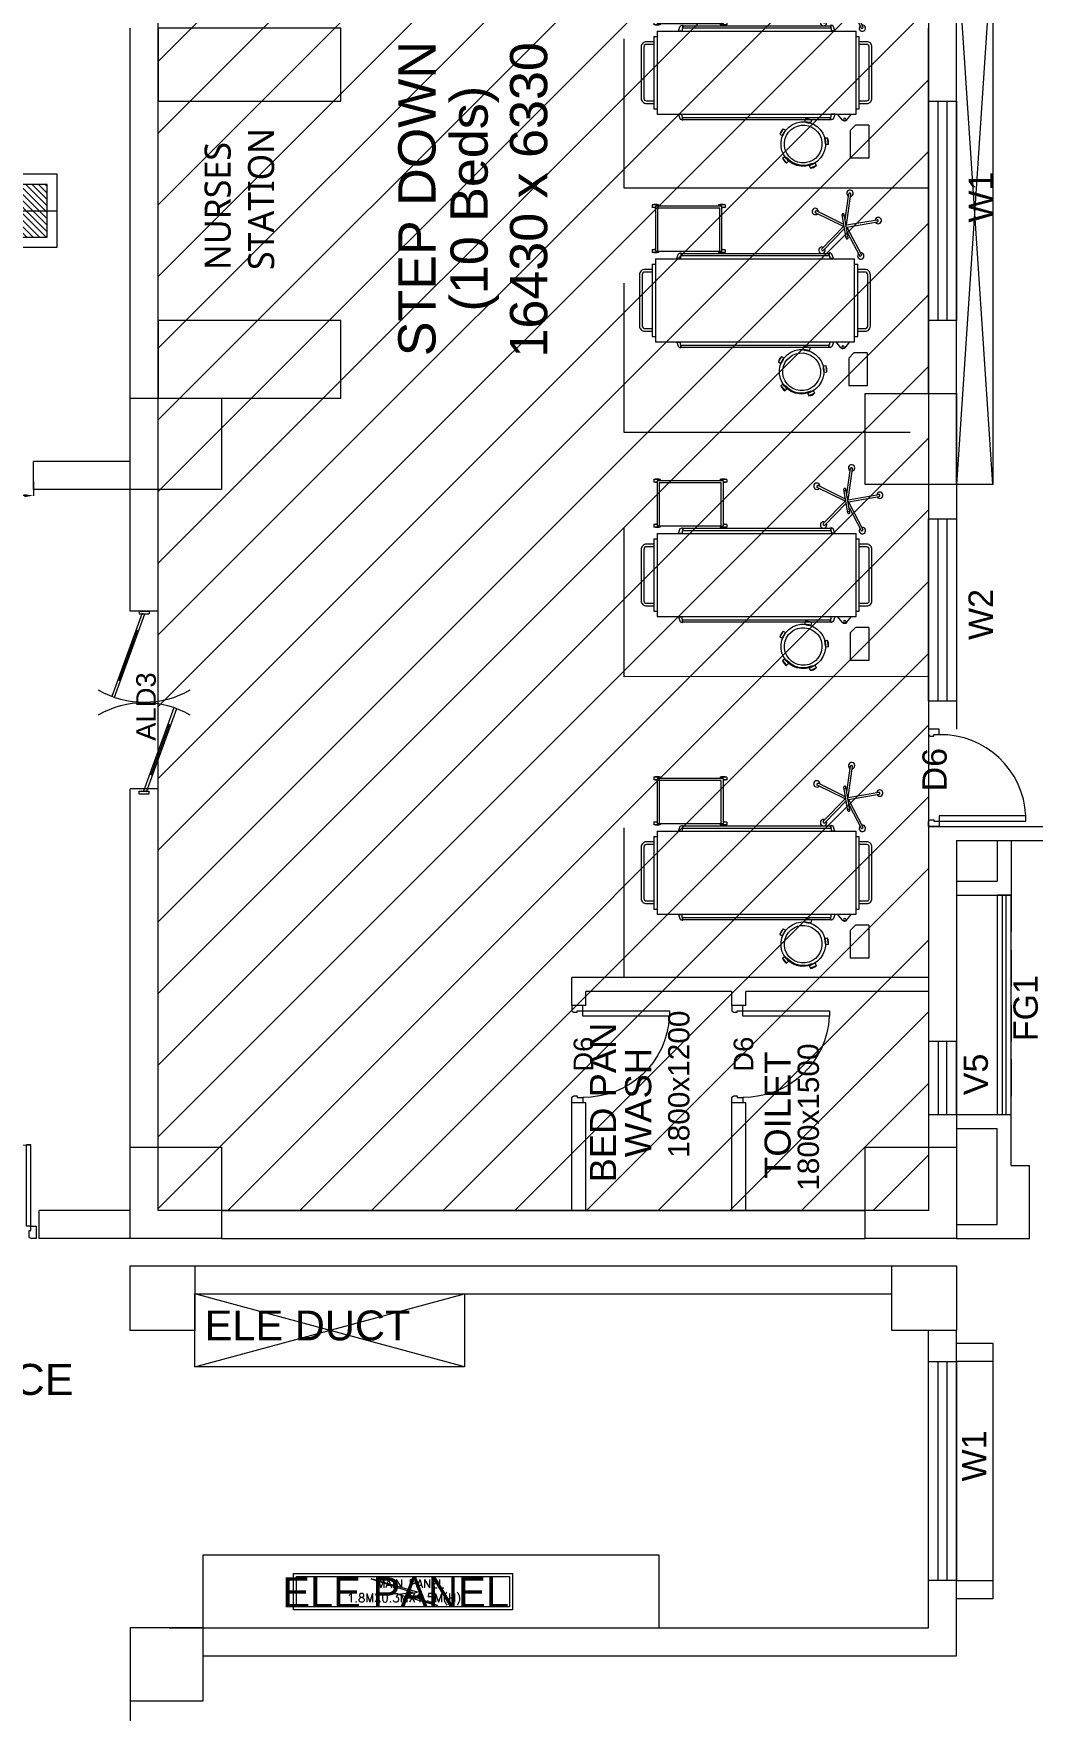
# Model space of a CAD drawing. Extents: x 3552052 to 4102982, y -707811 to -630695.
# Drawn here: x 3640125 to 3648335, y -659227 to -645447 of the extents above; entities that cross this region are included whole.
import ezdxf
from ezdxf.enums import TextEntityAlignment as Align

# ---------------------------------------------------------------- set-up
doc = ezdxf.new("R2010")
doc.units = 0
doc.header["$LTSCALE"] = 6
doc.header["$MEASUREMENT"] = 0
doc.linetypes.add('HIDDEN', pattern=[0.375, 0.25, -0.125])
doc.layers.get('Defpoints').update_dxf_attribs({"linetype": 'CONTINUOUS', "lineweight": 0})
for name, color, linetype, lineweight in [('Bed', 33, 'CONTINUOUS', 0), ('Chajja', 7, 'CONTINUOUS', 0), ('COL', 5, 'CONTINUOUS', 0), ('D.F', 251, 'CONTINUOUS', 0), ('DIM', 7, 'CONTINUOUS', 0), ('DOOR', 44, 'CONTINUOUS', 0), ('ELE 36W LED LIGHT', 6, 'CONTINUOUS', 0), ('ELE-36W LED LIGHT', 210, 'CONTINUOUS', 0), ('ELE.ELECTRICAL PANELS', 1, 'CONTINUOUS', 0), ('JOINERY', 7, 'CONTINUOUS', 0), ('TEXT', 5, 'CONTINUOUS', 0), ('WALL', 8, 'CONTINUOUS', 0), ('Window', 161, 'CONTINUOUS', 0)]:
    doc.layers.add(name, color=color, linetype=linetype, lineweight=lineweight)
doc.styles.add('ARIAL', font='arial.ttf')
doc.styles.add('ROMANS', font='romans.shx')
doc.linetypes.add('ZIGZAG', pattern='A,0.0001,-0.2,[131,ltypeshp.shx,S=0.2,R=0,X=-0.2,Y=0],-0.4,[131,ltypeshp.shx,S=0.2,R=180,X=0.2,Y=0],-0.2', length=0.8001)
doc.dimstyles.new('AEPL1', dxfattribs={"dimtxt": 100, "dimasz": 75, "dimexe": 1.25, "dimexo": 50, "dimtad": 0, "dimdec": 0, "dimtxsty": 'ROMANS', "dimcen": 2.5, "dimclrd": 7, "dimclre": 7, "dimadec": 0, "dimazin": 0, "dimtfac": 1, "dimtdec": 0, "dimtmove": 0, "dimatfit": 3, "dimfxl": 1, "dimlwd": 0, "dimlwe": 0, "dimarcsym": 0})

# ---------------------------------------------------------------- blocks, each defined once
blk = doc.blocks.new('Z$W@#5624')
at = {"layer": 'DOOR'}
for p, q in [((1770, 446), (949, 745)), ((1779, 470), (957, 769)), ((1122, 709), (1113, 685)), ((1610, 518), (1117, 697)), ((0, 499), (25, 499)), ((0, 400), (0, 499)), ((25, 400), (25, 499)), ((1614, 529), (1606, 506)), ((1798, 499), (1773, 499)), ((1773, 400), (1773, 499)), ((1798, 400), (1798, 499)), ((0, 400), (25, 400)), ((19, 429), (28, 453)), ((19, 429), (840, 130)), ((28, 453), (849, 154)), ((183, 369), (192, 393)), ((188, 381), (680, 202)), ((1779, 470), (1770, 446)), ((1798, 400), (1773, 400)), ((685, 214), (676, 190))]:
    blk.add_line(p, q, dxfattribs=at)
at = {"layer": 'DOOR', "color": 145, "extrusion": (0, 0, -1)}
for centre, start_param, end_param in [((0, 449), -0.523599, 0.523599), ((1798, 449), 2.617994, 3.665191)]:
    blk.add_ellipse(centre, major_axis=(899, 0), ratio=1, start_param=start_param, end_param=end_param, dxfattribs=at)
blk = doc.blocks.new('A$C6969112B')
at = {"layer": 'Bed', "color": 8}
for p, q in [((1421, 1704), (1464, 1956)), ((1438, 1701), (1481, 1953)), ((387, 1872), (116, 1872)), ((116, 1872), (116, 1719)), ((387, 1872), (387, 1762)), ((521, 1793), (1116, 1793)), ((521, 1766), (521, 1793)), ((1116, 1766), (1116, 1793)), ((1374, 1709), (1186, 1807)), ((1421, 1704), (1194, 1823)), ((343, 1719), (116, 1719)), ((343, 1719), (387, 1762)), ((428, 1689), (478, 1729)), ((428, 1654), (478, 1615)), ((478, 1766), (1160, 1766)), ((478, 131), (478, 1766)), ((1160, 131), (1160, 1766)), ((1409, 1685), (1229, 1510)), ((1425, 1676), (1242, 1497)), ((1324, 1707), (1324, 1710)), ((1329, 1699), (1522, 1666)), ((1332, 1716), (1525, 1683)), ((1340, 1697), (1343, 1714)), ((1425, 1676), (1538, 1447)), ((1438, 1701), (1691, 1738)), ((1443, 1679), (1554, 1454)), ((1483, 1690), (1694, 1721)), ((1512, 1667), (1515, 1685)), ((1530, 1671), (1531, 1675)), ((229, 1539), (227, 1517)), ((227, 1517), (279, 1511)), ((229, 1539), (281, 1533)), ((281, 1533), (279, 1511)), ((432, 1559), (432, 1557)), ((434, 343), (434, 1557)), ((451, 343), (451, 1557)), ((453, 1559), (453, 1557)), ((476, 1595), (476, 1561)), ((1162, 1595), (1162, 1561)), ((1185, 1559), (1185, 1557)), ((1186, 343), (1186, 1557)), ((1204, 343), (1204, 1557)), ((1205, 1559), (1205, 1557)), ((55, 1439), (34, 1391)), ((54, 1382), (34, 1391)), ((75, 1430), (54, 1382)), ((75, 1430), (55, 1439)), ((72, 1402), (64, 1406)), ((429, 1399), (408, 1396)), ((408, 1396), (414, 1344)), ((429, 1399), (436, 1347)), ((436, 1347), (414, 1344)), ((76, 1196), (91, 1212)), ((116, 1161), (76, 1196)), ((130, 1178), (91, 1212)), ((120, 1198), (114, 1191)), ((116, 1161), (130, 1178)), ((347, 1187), (301, 1160)), ((313, 1141), (301, 1160)), ((358, 1168), (313, 1141)), ((358, 1168), (347, 1187)), ((1234, 703), (1212, 703)), ((1212, 703), (1212, 650)), ((1234, 703), (1234, 676)), ((1605, 703), (1583, 703)), ((1583, 703), (1583, 676)), ((1605, 703), (1605, 650)), ((1223, 650), (1212, 650)), ((1223, 131), (1223, 676)), ((1223, 676), (1594, 676)), ((1223, 659), (1577, 659)), ((1577, 659), (1577, 148)), ((1594, 676), (1594, 131)), ((1605, 650), (1594, 650)), ((432, 340), (432, 343)), ((453, 340), (453, 343)), ((476, 304), (476, 339)), ((1162, 304), (1162, 339)), ((1185, 340), (1185, 343)), ((1205, 340), (1205, 343)), ((1223, 157), (1212, 157)), ((1212, 157), (1212, 105)), ((1577, 148), (1223, 148)), ((1605, 157), (1594, 157)), ((1605, 157), (1605, 105)), ((1160, 131), (478, 131)), ((521, 105), (521, 131)), ((1116, 105), (521, 105)), ((1116, 105), (1116, 131)), ((1234, 105), (1212, 105)), ((1594, 131), (1223, 131)), ((1234, 131), (1234, 105)), ((1583, 131), (1583, 105)), ((1605, 105), (1583, 105))]:
    blk.add_line(p, q, dxfattribs=at)
for points in [[(565, 1793), (565, 1854, -0.414214), (608, 1897), (1029, 1897, -0.414214), (1073, 1854), (1073, 1793)], [(587, 1793), (587, 1854, -0.414214), (608, 1875), (1029, 1875, -0.414214), (1051, 1854), (1051, 1793)], [(476, 1593), (451, 1585, 0.318781), (430, 1563), (430, 1559), (455, 1559), (455, 1563), (476, 1563)], [(1162, 1593), (1186, 1585, -0.318781), (1208, 1563), (1208, 1559), (1182, 1559), (1182, 1563), (1162, 1563)], [(476, 307), (451, 314, -0.318781), (430, 336), (430, 340), (455, 340), (455, 336), (476, 336)], [(1162, 307), (1186, 314, 0.318781), (1208, 336), (1208, 340), (1182, 340), (1182, 336), (1162, 336)], [(1073, 105), (1073, 44, -0.414214), (1029, 0), (608, 0, -0.414214), (565, 44), (565, 105)], [(1051, 105), (1051, 44, -0.414214), (1029, 22), (608, 22, -0.414214), (587, 44), (587, 105)]]:
    blk.add_lwpolyline(points, format="xyb", dxfattribs=at)
for points in [[(432, 1557), (453, 1557)], [(476, 1595), (478, 1595)], [(476, 1561), (478, 1561)], [(1162, 1595), (1160, 1595)], [(1162, 1561), (1160, 1561)], [(1205, 1557), (1185, 1557)], [(432, 343), (453, 343)], [(476, 339), (478, 339)], [(476, 304), (478, 304)], [(1162, 339), (1160, 339)], [(1162, 304), (1160, 304)], [(1205, 343), (1185, 343)]]:
    blk.add_lwpolyline(points, dxfattribs=at)
blk.add_circle((435, 1672), 9.27, dxfattribs=at)
for centre, radius, start, end in [((441, 1672), 21.4, 125.427, 234.573), ((1289, 676), 80.7, 161.0754, 198.9246), ((1158, 676), 80.7, 0, 18.9246), ((1660, 676), 80.7, 161.0754, 180), ((1529, 676), 80.7, 341.0754, 18.9246), ((1289, 131), 80.7, 161.0754, 198.9246), ((1529, 131), 80.7, 341.0754, 18.9246), ((1158, 131), 80.7, 341.0754, 0), ((1660, 131), 80.7, 180, 198.9246)]:
    blk.add_arc(centre, radius, start, end, dxfattribs=at)
at = {"layer": 'Bed', "color": 8, "extrusion": (0, 0, -1)}
for centre, major_axis, start_param, end_param in [((1474, 1962), (18.5, 18.5), 2.86537, 8.468881), ((1471, 1955), (4.94, 4.94), 4.096329, 5.660611), ((1427, 1691), (194, 194), -0.622575, -0.609545), ((1474, 1954), (4.94, 4.94), -0.609545, 0.954736), ((1184, 1818), (18.5, 18.5), 1.608733, 7.212244), ((1189, 1814), (4.94, 4.94), 2.839692, 4.403974), ((1427, 1691), (194, 194), 4.403974, 4.417003), ((1191, 1817), (4.94, 4.94), 4.417003, 5.981285), ((1331, 1705), (4.94, 4.94), 2.525533, 4.096329), ((1331, 1709), (4.94, 4.94), 4.096329, 5.667125), ((1523, 1672), (4.94, 4.94), 0.954736, 2.525533), ((1524, 1676), (4.94, 4.94), -0.61606, 0.954736), ((1699, 1730), (18.5, 18.5), 4.122007, 9.725518), ((1692, 1731), (4.94, 4.94), -0.930219, 0.634062), ((1693, 1728), (4.94, 4.94), 0.647092, 2.211374), ((1427, 1691), (-194, 194), 2.204859, 2.217888), ((232, 1332), (-182, 20), -0.000636, 6.282549), ((261, 1590), (-57.1, 57.1), 3.707499, 4.368094), ((247, 1460), (-57.1, 57.1), 0.565907, 1.226501), ((1230, 1499), (18.5, 18.5), 0.352096, 5.955607), ((114, 1384), (-57.1, 57.1), 5.588367, 6.248962), ((232, 1332), (-123, 123), 4.624291, 5.911682), ((-5, 1437), (-57.1, 57.1), 2.446775, 3.107369), ((232, 1332), (-154, 17), -0.00023, 6.282955), ((487, 1380), (-57.1, 57.1), 5.038602, 5.699197), ((357, 1363), (-57.1, 57.1), 1.897009, 2.557604), ((1234, 1505), (4.94, 4.94), 3.160366, 4.724648), ((1427, 1691), (-194, 194), 4.718133, 4.731162), ((1237, 1502), (4.94, 4.94), 1.583055, 3.147337), ((1549, 1444), (18.5, 18.5), -0.904541, 4.69897), ((1544, 1450), (4.94, 4.94), 1.903729, 3.468011), ((1427, 1691), (194, 194), 1.8907, 1.903729), ((1547, 1451), (4.94, 4.94), 0.326418, 1.8907), ((146, 1236), (-57.1, 57.1), 4.308534, 4.969129), ((61, 1137), (-57.1, 57.1), 1.166941, 1.827536), ((363, 1107), (-57.1, 57.1), 6.205277, 6.865872), ((296, 1220), (-57.1, 57.1), 3.063684, 3.724279)]:
    blk.add_ellipse(centre, major_axis=major_axis, ratio=1, start_param=start_param, end_param=end_param, dxfattribs=at)
blk = doc.blocks.new('1000')
at = {"layer": 'DOOR'}
for p, q in [((0, -111, 0), (0, 0)), ((0, 0), (55, 0, 0)), ((945, 0, 0), (945, -2, 0)), ((1000, 0), (945, 0, 0)), ((1000, -111, 0), (1000, 0)), ((55, -111, 0), (0, -111, 0)), ((55, 0, 0), (55, -3, 0)), ((70, -55, 0), (55, -55, 0)), ((55, -55, 0), (55, -111, 0)), ((55, -111, 0), (55, -1001, 0)), ((111, -111, 0), (55, -111, 0)), ((70, -15, 0), (68, -15, 0)), ((70, -15, 0), (70, -55, 0)), ((111, -1001, 0), (111, -111, 0)), ((930, -15, 0), (930, -55, 0)), ((930, -15, 0), (932, -15, 0)), ((930, -55, 0), (945, -55, 0)), ((945, -55, 0), (945, -111, 0)), ((945, -111, 0), (1000, -111, 0)), ((55, -1001, 0), (111, -1001, 0))]:
    blk.add_line(p, q, dxfattribs=at)
for centre, start_param, end_param in [((55, -15, 0), 3.926897, 5.497693), ((945, -15, 0), -0.785492, 0.785304)]:
    blk.add_ellipse(centre, major_axis=(-8.84, 8.84, 0), ratio=1, start_param=start_param, end_param=end_param, dxfattribs=at)
at = {"layer": 'DOOR', "color": 145}
blk.add_ellipse((71, -128, 0), major_axis=(597, 637, 0), ratio=0.999944, start_param=3.940126, end_param=5.484659, dxfattribs=at)
blk = doc.blocks.new('21500')
at = {"layer": 'DOOR'}
for p, q in [((68, 100), (68, 770)), ((68, 770), (102, 770)), ((102, 100), (102, 770)), ((1398, 100), (1398, 770)), ((1432, 770), (1398, 770)), ((1432, 100), (1432, 770)), ((68, 100), (102, 100)), ((68, 0), (68, 2)), ((82, 15), (80, 15)), ((1432, 100), (1398, 100)), ((1418, 15), (1420, 15)), ((1432, 0), (1432, 2))]:
    blk.add_line(p, q, dxfattribs=at)
for points in [[(82, 65), (68, 65), (68, 100), (22, 100), (22, 0), (68, 0)], [(82, 15), (82, 65)], [(1418, 65), (1432, 65), (1432, 100), (1478, 100), (1478, 0), (1432, 0)], [(1418, 15), (1418, 65)]]:
    blk.add_lwpolyline(points, dxfattribs=at)
at = {"layer": 'DOOR', "color": 145}
for centre, start, end in [((64, 84), 358.4209, 89.721), ((1436, 84), 90.279, 181.5791)]:
    blk.add_arc(centre, 686, start, end, dxfattribs=at)
at = {"layer": 'DOOR'}
for centre, start, end in [((68, 15), 270, 0), ((1432, 15), 180, 270)]:
    blk.add_arc(centre, 12.5, start, end, dxfattribs=at)
blk = doc.blocks.new('*D664')
at = {"layer": 'Defpoints', "color": 0, "linetype": 'ByBlock', "transparency": 16777216}
for p in [(3638670, -649079), (3640125, -649079), (3640125, -649244)]:
    blk.add_point(p, dxfattribs=at)
at = {"layer": 'DIM', "color": 7, "linetype": 'ByBlock', "lineweight": 0, "transparency": 16777216}
for p, q in [((3638670, -649129), (3638670, -649245)), ((3640125, -649129), (3640125, -649245)), ((3638745, -649244), (3639228, -649244)), ((3640050, -649244), (3639568, -649244))]:
    blk.add_line(p, q, dxfattribs=at)
at = {"layer": 'DIM', "color": 7, "linetype": 'ByBlock', "transparency": 16777216}
for points in [[(3638745, -649232), (3638745, -649257), (3638670, -649244)], [(3640050, -649232), (3640050, -649257), (3640125, -649244)]]:
    blk.add_solid(points, dxfattribs=at)
at = {"layer": 'DIM', "color": 0, "linetype": 'ByBlock', "transparency": 16777216, "insert": (3639398, -649244), "char_height": 100, "attachment_point": 5, "style": 'ROMANS'}
blk.add_mtext('1455', dxfattribs=at)
blk = doc.blocks.new('light300x600')
at = {"layer": 'ELE-36W LED LIGHT', "lineweight": 0}
for p, q in [((918215, -78407), (918215, -79007)), ((918815, -78407), (918215, -78407)), ((918515, -78407), (918515, -79007)), ((918815, -79007), (918815, -78407)), ((918298, -78491), (918299, -78491)), ((918298, -78544), (918352, -78491)), ((918298, -78597), (918405, -78491)), ((918298, -78650), (918458, -78491)), ((918298, -78703), (918511, -78491)), ((918298, -78756), (918564, -78491)), ((918298, -78809), (918617, -78491)), ((918298, -78862), (918670, -78491)), ((918298, -78916), (918723, -78491)), ((918298, -78491), (918298, -78924)), ((918731, -78491), (918298, -78491)), ((918343, -78924), (918731, -78536)), ((918731, -78924), (918731, -78491)), ((918396, -78924), (918731, -78589)), ((918449, -78924), (918731, -78642)), ((918215, -78707), (918815, -78707)), ((918502, -78924), (918731, -78695)), ((918555, -78924), (918731, -78748)), ((918608, -78924), (918731, -78801)), ((918298, -78924), (918731, -78924)), ((918661, -78924), (918731, -78854)), ((918714, -78924), (918731, -78907)), ((918215, -79007), (918815, -79007))]:
    blk.add_line(p, q, dxfattribs=at)

msp = doc.modelspace()

# ---------------------------------------------------------------- hatches: boundary and pattern name
at = {"layer": 'D.F', "linetype": 'ByBlock'}
h = msp.add_hatch(dxfattribs=at)
h.set_pattern_fill('ANSI31', color=8, scale=3333, style=0)
h.set_pattern_definition([(45, (604798.23, 78814.76), (-294.59836, 294.59836), [])])
h.paths.add_polyline_path([(3641150.4, -638688.9), (3647480.4, -638688.9), (3647480.4, -655118.9), (3641150.4, -655118.9)])

# ---------------------------------------------------------------- linework, layer by layer
at = {"layer": 'Chajja', "color": 8, "linetype": 'ByBlock'}
msp.add_line((3648010.4, -656358.9, -101230.8), (3648010.4, -658158.9, -101230.8), dxfattribs=at)
at = {"layer": 'Chajja', "color": 8, "linetype": 'ByBlock', "elevation": -101230.8}
msp.add_lwpolyline([(3647710.4, -656208.9), (3648010.4, -656208.9), (3648010.4, -656358.9), (3647710.4, -656358.9)], dxfattribs=at)
at = {"layer": 'Chajja', "color": 7, "linetype": 'ByBlock', "elevation": -101230.8}
msp.add_lwpolyline([(3647710.4, -658158.9), (3648010.4, -658158.9), (3648010.4, -658308.9), (3647710.4, -658308.9)], dxfattribs=at)
at = {"layer": 'COL', "color": 8}
for points in [[(3640920.4, -656104.1), (3640920.4, -655574.1), (3641450.4, -655574.1), (3641450.4, -656104.1)], [(3647180.4, -656104.1), (3647180.4, -655574.1), (3647710.4, -655574.1), (3647710.4, -656104.1)]]:
    msp.add_lwpolyline(points, close=True, dxfattribs=at)
at = {"layer": 'COL', "color": 8, "elevation": -101230.8}
msp.add_lwpolyline([(3641520.4, -659148.9), (3641520.4, -658548.9), (3640920.4, -658548.9), (3640920.4, -659148.9)], close=True, dxfattribs=at)
at = {"layer": 'D.F', "color": 8, "lineweight": 0}
for p, q in [((3647480.4, -648403.9), (3647480.4, -645403.9)), ((3647710.4, -648403.9), (3647710.4, -645403.9)), ((3647480.4, -649154.1), (3647480.4, -651163.9)), ((3647710.4, -649154.1), (3647710.4, -651163.9)), ((3647480.4, -651963.9), (3647480.4, -654599.1)), ((3647710.4, -652078.9), (3647710.4, -654599.1)), ((3644550.4, -653433.9), (3644550.4, -653203.9)), ((3647480.4, -653203.9), (3644550.4, -653203.9)), ((3644665.4, -653433.9), (3644665.4, -653318.9)), ((3645865.4, -653318.9), (3644665.4, -653318.9)), ((3645865.4, -653433.9), (3645865.4, -653318.9)), ((3645980.4, -653433.9), (3645980.4, -653318.9)), ((3647480.4, -653318.9), (3645980.4, -653318.9)), ((3644665.4, -653433.9), (3644550.4, -653433.9)), ((3645980.4, -653433.9), (3645865.4, -653433.9)), ((3644665.4, -654233.9), (3644550.4, -654233.9)), ((3644550.4, -655118.9), (3644550.4, -654233.9)), ((3644665.4, -655118.9), (3644665.4, -654233.9)), ((3645980.4, -654233.9), (3645865.4, -654233.9)), ((3645865.4, -655118.9), (3645865.4, -654233.9)), ((3645980.4, -655118.9), (3645980.4, -654233.9)), ((3641670.4, -655118.9), (3646960.4, -655118.9)), ((3641670.4, -655348.9), (3646960.4, -655348.9)), ((3641450.4, -655574.1), (3647180.4, -655574.1)), ((3641450.4, -655804.1), (3645265.4, -655804.1)), ((3645265.4, -655804.1), (3647180.4, -655804.1)), ((3641239.4, -658549.1), (3647180.4, -658549.1))]:
    msp.add_line(p, q, dxfattribs=at)
at = {"layer": 'D.F', "color": 8, "linetype": 'ByBlock'}
for p, q in [((3647480.4, -651963.9, -101230.8), (3648795.4, -651963.9, -101230.8)), ((3647710.4, -652078.9, -101230.8), (3648910.4, -652078.9, -101230.8)), ((3648045.4, -652078.9, -101228.4), (3648045.4, -652413.9, -101226.7)), ((3648160.4, -652078.9, -101228.5), (3648160.4, -652528.9, -101226.7)), ((3647710.4, -652413.9, 4.1), (3648045.4, -652413.9, -81824.1)), ((3647710.4, -652528.9, 4.1), (3648160.4, -652528.9, -101226.7)), ((3647710.4, -654328.9, 4.1), (3648160.4, -654328.9, -101226.7)), ((3648160.4, -654748.9, -101228.4), (3648160.4, -654328.9, -101226.7)), ((3647710.4, -654443.9, 4.1), (3648045.4, -654443.9, -81824.1)), ((3648045.4, -655233.9, -101230.8), (3648045.4, -654443.9, -101226.7)), ((3648160.4, -654748.9, -101230.8), (3648310.4, -654748.9, -101230.8)), ((3648310.4, -655348.9, -253628), (3648310.4, -654748.9, -202461.5)), ((3647710.4, -655233.9, -101230.8), (3648045.4, -655233.9, -101230.8)), ((3647710.4, -655348.9, -101230.8), (3648160.4, -655348.9, -101230.8)), ((3648160.4, -655348.9, -101230.8), (3648310.4, -655348.9, -101230.8))]:
    msp.add_line(p, q, dxfattribs=at)
at = {"layer": 'D.F', "color": 8, "linetype": 'HIDDEN', "ltscale": 200}
msp.add_line((3648160.4, -652528.9, -101226.7), (3648160.4, -654328.9, -101226.7), dxfattribs=at)
at = {"layer": 'D.F', "color": 8, "linetype": 'ByBlock'}
for points, elevation in [([(3647710.4, -649154.1), (3647710.4, -644654.1), (3648010.4, -644654.1), (3648010.4, -649154.1)], 27934.8), ([(3648045.4, -652528.9), (3648045.4, -654328.9), (3648160.4, -654328.9), (3648160.4, -652528.9)], -101227.2)]:
    msp.add_lwpolyline(points, close=True, dxfattribs=dict(at, elevation=elevation))
for points, elevation in [([(3648010.4, -644654.1), (3647710.4, -649154.1)], 27934.8), ([(3648010.4, -649154.1), (3647710.4, -644654.1)], 27934.8), ([(3647710.4, -656208.9), (3648010.4, -656208.9), (3648010.4, -656358.9), (3647710.4, -656358.9)], -101230.8)]:
    msp.add_lwpolyline(points, dxfattribs=dict(at, elevation=elevation))
at = {"layer": 'D.F', "color": 8, "lineweight": 0, "ltscale": 15}
for points in [[(3642650.4, -646003.9), (3642650.4, -645403.9), (3641150.4, -645403.9), (3641150.4, -646003.9)], [(3642650.4, -648444.1), (3642650.4, -647804.1), (3641150.4, -647804.1), (3641150.4, -648444.1)]]:
    msp.add_lwpolyline(points, close=True, dxfattribs=at)
at = {"layer": 'D.F', "color": 8, "linetype": 'ZIGZAG', "ltscale": 10, "flags": 128}
for points in [[(3647480.4, -646718.9), (3644980.9, -646718.9), (3644980.9, -645490.1)], [(3647330.4, -648726.4), (3644980.9, -648726.4), (3644980.9, -647497.6)], [(3647480.4, -650729.9), (3644980.9, -650733.9), (3644980.9, -649505.1)], [(3647480.4, -653203.9), (3644980.9, -653203.9), (3644980.9, -651975.1)]]:
    msp.add_lwpolyline(points, dxfattribs=at)
at = {"layer": 'D.F', "color": 8, "linetype": 'Continuous'}
for points in [[(3647710.4, -647803.9), (3647480.4, -647803.9), (3647480.4, -646003.9), (3647710.4, -646003.9)], [(3647630.4, -647803.9), (3647560.4, -647803.9), (3647560.4, -646003.9), (3647630.4, -646003.9)], [(3647710.4, -650933.9), (3647480.4, -650933.9), (3647480.4, -649433.9), (3647710.4, -649433.9)], [(3647630.4, -650933.9), (3647560.4, -650933.9), (3647560.4, -649433.9), (3647630.4, -649433.9)]]:
    msp.add_lwpolyline(points, close=True, dxfattribs=at)
at = {"layer": 'D.F', "color": 8}
for points in [[(3640920.4, -648444.1), (3641670.4, -648444.1), (3641670.4, -649194.1), (3640920.4, -649194.1)], [(3646960.4, -648404.1), (3647710.4, -648404.1), (3647710.4, -649154.1), (3646960.4, -649154.1)], [(3641670.4, -654599.1), (3641670.4, -655349.1), (3640920.4, -655349.1), (3640920.4, -654599.1)], [(3647710.4, -654599.1), (3647710.4, -655349.1), (3646960.4, -655349.1), (3646960.4, -654599.1)], [(3640920.4, -656104.1), (3640920.4, -655574.1), (3641450.4, -655574.1), (3641450.4, -656104.1)], [(3647180.4, -656104.1), (3647180.4, -655574.1), (3647710.4, -655574.1), (3647710.4, -656104.1)]]:
    msp.add_lwpolyline(points, close=True, dxfattribs=at)
at = {"layer": 'D.F', "color": 8, "linetype": 'Continuous'}
for points, elevation in [([(3648120.4, -652528.9), (3648085.4, -652528.9), (3648085.4, -654328.9), (3648120.4, -654328.9)], -101227.2), ([(3647480.4, -654328.9), (3647710.4, -654328.9), (3647710.4, -653728.9), (3647480.4, -653728.9)], 4.1), ([(3647480.4, -654328.9), (3647710.4, -654328.9), (3647710.4, -653728.9), (3647480.4, -653728.9)], 4.1), ([(3647560.4, -654328.9), (3647630.4, -654328.9), (3647630.4, -653728.9), (3647560.4, -653728.9)], 4.1), ([(3647560.4, -654328.9), (3647630.4, -654328.9), (3647630.4, -653728.9), (3647560.4, -653728.9)], 4.1)]:
    msp.add_lwpolyline(points, close=True, dxfattribs=dict(at, elevation=elevation))
at = {"layer": 'D.F', "color": 8, "lineweight": 0}
for points in [[(3643668.7, -656404.1), (3641450.4, -655804.1)], [(3641450.4, -656404.1), (3643668.7, -655804.1)]]:
    msp.add_lwpolyline(points, dxfattribs=at)
msp.add_lwpolyline([(3641450.4, -656404.1), (3641450.4, -655804.1), (3643668.7, -655804.1), (3643668.7, -656404.1)], close=True, dxfattribs=at)
at = {"layer": 'ELE.ELECTRICAL PANELS', "lineweight": 5, "elevation": -101230.8}
for points in [[(3644062.3, -658101.1), (3644062.3, -658401.5), (3642262.3, -658401.5), (3642262.3, -658101.1)], [(3644038.5, -658127), (3644038.5, -658375.2), (3642286.2, -658375.2), (3642286.2, -658127)]]:
    msp.add_lwpolyline(points, close=True, dxfattribs=at)
msp.add_lwpolyline([(3642899.8, -658145.3), (3643243.5, -658257.7), (3643128.2, -658275.4), (3643445.8, -658364.4), (3643196.6, -658271.8), (3643279.8, -658254.2), (3642899.8, -658145.3)], dxfattribs=at)
at = {"layer": 'WALL', "color": 8, "linetype": 'ByBlock'}
for p, q in [((3640920.4, -648444.1), (3640920.4, -645403.9)), ((3641150.4, -648444.1), (3641150.4, -645403.9)), ((3640125.4, -649194.1), (3640125.4, -648964.1)), ((3640920.4, -648964.1), (3640125.4, -648964.1)), ((3640125.4, -649194.1), (3640125.4, -648964.1)), ((3640920.4, -648964.1), (3640125.4, -648964.1)), ((3640920.4, -649194.1), (3640125.4, -649194.1)), ((3640920.4, -650194.2), (3640920.4, -649194.1)), ((3641150.4, -650194.2), (3641150.4, -649194.1)), ((3641150.4, -650194.2), (3640920.4, -650194.2)), ((3641150.4, -651654.2), (3640920.4, -651654.2)), ((3640920.4, -654599.1), (3640920.4, -651654.2)), ((3641150.4, -654599.1), (3641150.4, -651654.2)), ((3640170.4, -655348.9), (3640170.4, -655118.9)), ((3640920.4, -655118.9), (3640170.4, -655118.9)), ((3640170.4, -655348.9), (3640170.4, -655118.9)), ((3640920.4, -655118.9), (3640170.4, -655118.9)), ((3640920.4, -655348.9), (3640170.4, -655348.9)), ((3640920.4, -655348.9), (3640170.4, -655348.9)), ((3640920.4, -658548.9), (3640920.4, -661691.1))]:
    msp.add_line(p, q, dxfattribs=at)
at = {"layer": 'WALL', "color": 8, "lineweight": 0}
for p, q in [((3641450.4, -655804.1), (3645265.4, -655804.1)), ((3645265.4, -655804.1), (3647180.4, -655804.1)), ((3641520.4, -657948.9, -101230.8), (3645265.4, -657948.9, -101230.8)), ((3641520.4, -658548.9, -101230.8), (3641520.4, -657948.9, -101230.8)), ((3645265.4, -657948.9, -101230.8), (3645265.4, -658548.9, -101230.8))]:
    msp.add_line(p, q, dxfattribs=at)
at = {"layer": 'WALL', "color": 8, "linetype": 'ByBlock'}
msp.add_lwpolyline([(3641150.4, -638688.9), (3647480.4, -638688.9), (3647480.4, -655118.9), (3641150.4, -655118.9)], close=True, dxfattribs=at)
at = {"layer": 'WALL', "color": 8, "lineweight": 0, "elevation": -101230.8}
for points in [[(3641520.4, -658778.9), (3647710.4, -658778.9), (3647710.4, -656104.1)], [(3641520.4, -658548.9), (3647480.4, -658548.9), (3647480.4, -656104.1)]]:
    msp.add_lwpolyline(points, dxfattribs=at)
at = {"layer": 'Window', "linetype": 'Continuous', "elevation": -101230.8}
for points in [[(3647710.4, -658158.9), (3647480.4, -658158.9), (3647480.4, -656358.9), (3647710.4, -656358.9)], [(3647630.4, -658158.9), (3647560.4, -658158.9), (3647560.4, -656358.9), (3647630.4, -656358.9)]]:
    msp.add_lwpolyline(points, close=True, dxfattribs=at)

# ---------------------------------------------------------------- block references
at = {"layer": 'D.F', "color": 8, "xscale": -1, "rotation": 270}
for p in [(3645119.2, -646587), (3645106, -648458.4), (3645119.2, -650715.8), (3645119.2, -653162.3)]:
    msp.add_blockref('A$C6969112B', p, dxfattribs=at)
at = {"layer": 'D.F', "color": 8, "linetype": 'Continuous'}
for name, p, xscale, yscale, zscale, rotation in [('Z$W@#5624', (3640660.4, -650194.2), 0.8343726266175508, 0.8343726266175508, 0.8343726266175508, 270), ('1000', (3647480.4, -651963.9, -101230.8), 0.7999999984167688, 0.7999999984167688, 0.7999999984167688, 90.0000132735122), ('1000', (3644550.4, -653433.9), -0.7999999988824308, 0.7999999986495823, 0.7999999999883585, 89.99998672648756), ('1000', (3645865.4, -653433.9), -0.7999999988824308, 0.7999999986495823, 0.7999999999883585, 89.99998672648756)]:
    msp.add_blockref(name, p, dxfattribs=dict(at, xscale=xscale, yscale=yscale, zscale=zscale, rotation=rotation))
at = {"layer": 'DOOR', "color": 8, "linetype": 'Continuous', "xscale": -1}
msp.add_blockref('21500', (3640170.4, -655348.9), dxfattribs=at)
msp.add_blockref('21500', (3640170.4, -655348.9), dxfattribs=at)
at = {"layer": 'ELE 36W LED LIGHT', "rotation": 89.9999999995464}
msp.add_blockref('light300x600', (3561313, -1565418.6), dxfattribs=at)

# ---------------------------------------------------------------- texts
at = {"layer": 'D.F', "color": 8, "linetype": 'Continuous', "style": 'ARIAL'}
for s, p in [('STEP DOWN', (3643429.2, -646804.1)), ('16430 x 6330', (3644347.6, -646813.8)), ('(10 Beds)', (3643858.1, -646804.1))]:
    msp.add_text(s, height=306.13, rotation=90, dxfattribs=at).set_placement(p, align=Align.CENTER)
at = {"layer": 'D.F', "color": 8, "style": 'ARIAL', "width": 1}
for s, height, p in [('W1', 200, (3648009.9, -647000.6)), ('W2', 200, (3648009.9, -650430.6)), ('ALD3', 161.2, (3641130.4, -651259.6)), ('D6', 200, (3647630.7, -651674.9, -202461.5)), ('FG1', 200, (3648378.9, -653727.5)), ('D6', 161.2, (3644725.6, -653978.4)), ('D6', 161.2, (3646040.6, -653978.4)), ('V5', 200, (3647968.9, -654171.6, 4.1)), ('V5', 200, (3647968.9, -654171.6, 4.1))]:
    msp.add_text(s, height=height, rotation=90, dxfattribs=at).set_placement(p)
at = {"layer": 'D.F', "color": 8, "linetype": 'Continuous', "style": 'ARIAL'}
for s, p in [('1800x1200', (3645341.1, -654081, 0)), ('1800x1500', (3646405.6, -654351.5, 101230.8))]:
    msp.add_text(s, height=175, rotation=90, dxfattribs=at).set_placement(p, align=Align.TOP_CENTER)
for s, p in [('BED PAN', (3644977.3, -654231.6, 0)), ('WASH', (3645266.4, -654231.6, 0)), ('TOILET', (3646412.3, -654335.6, 101230.8))]:
    msp.add_text(s, height=214.29, rotation=90, dxfattribs=at).set_placement(p, align=Align.BOTTOM_CENTER)
for s, p in [('ELE DUCT', (3642376.9, -656259.2, -80984.6)), ('ELE PANEL', (3643101.2, -658452.4, -80984.6))]:
    msp.add_text(s, height=244.9, dxfattribs=at).set_placement(p, align=Align.BOTTOM_CENTER)
at = {"layer": 'D.F', "color": 8, "linetype": 'Continuous', "insert": (3642105.9, -647390.4), "char_height": 214.291, "width": 161.6, "attachment_point": 7, "rotation": 90, "style": 'ARIAL'}
msp.add_mtext('{\\fSegoe Script|b0|i0|c0|p34;NURSES STATION}', dxfattribs=at)
at = {"layer": 'DIM', "color": 8, "insert": (3639475.5, -656296.3), "char_height": 255, "width": 2770.907, "attachment_point": 5, "style": 'ARIAL'}
msp.add_mtext('MAIN ENTRANCE', dxfattribs=at)
at = {"layer": 'JOINERY', "color": 8, "style": 'ARIAL', "width": 1}
msp.add_text('W1', height=200, rotation=90, dxfattribs=at).set_placement((3647955.6, -657345.4, -101230.8))
at = {"layer": 'TEXT', "color": 0, "linetype": 'Continuous', "ltscale": 12, "style": 'ROMANS'}
for s, height, p in [('1.8MX0.3MX1.5M(H)', 70.101, (3642702, -658337.5, -101230.8)), ('MAIN PANEL', 70.1, (3642944.8, -658220.7, -101230.8))]:
    msp.add_text(s, height=height, dxfattribs=at).set_placement(p)

# ---------------------------------------------------------------- dimensions: what is measured, and where the dimension line sits
at = {"layer": 'DIM', "color": 8, "linetype": 'ByBlock'}
dim = msp.add_linear_dim(base=(3640125.4, -649244.1), p1=(3638670.4, -649079.1), p2=(3640125.4, -649079.1), dimstyle='AEPL1', dxfattribs=at)
dim.commit()
dim.dimension.update_dxf_attribs({"geometry": '*D664', "text_midpoint": (3639397.9, -649244.1), "dimtype": 160})

doc.saveas('drawing.dxf')
